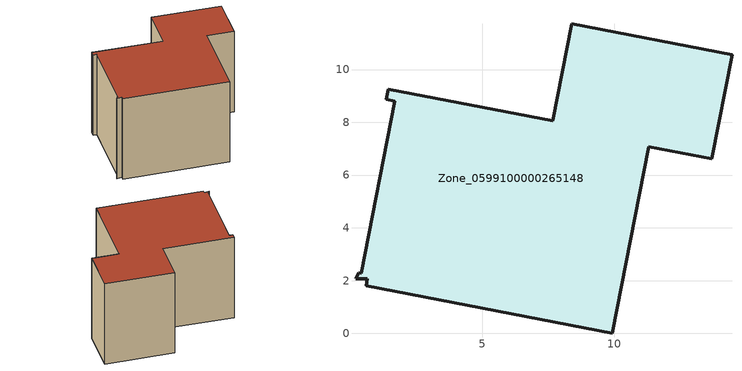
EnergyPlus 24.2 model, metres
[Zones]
Zone_0599100000265148
 floor ground (C_G): 1.68,8.8 1.35,8.87 1.43,9.26 7.66,8.05 8.38,11.74 14.46,10.56 13.7,6.62 11.3,7.07 9.93,0 0.61,1.81 0.64,2.06 0.19,2.07 0.32,2.29 0.4,2.28 z0
 wall outside (C_F): 11.3,7.07 13.7,6.62 14.46,10.56 8.38,11.74 7.66,8.05 1.43,9.26 1.35,8.87 1.68,8.8 0.4,2.28 0.32,2.29 0.19,2.07 0.64,2.06 0.61,1.81 9.93,0 11.3,7.07 z0:8.28
 roof outside (C_R): 7.66,8.05 1.43,9.26 1.35,8.87 1.68,8.8 0.4,2.28 0.32,2.29 0.19,2.07 0.64,2.06 0.61,1.81 9.93,0 11.3,7.07 13.7,6.62 14.46,10.56 8.38,11.74 z8.28
[BUILDING]
Pand.0599100000265148: North Axis=0; Terrain=City; Loads Convergence Tolerance Value=0.04; Temperature Convergence Tolerance Value=0.4; Solar Distribution=FullExterior; Maximum Number of Warmup Days=25; Minimum Number of Warmup Days=1
[Site:Location]
Rotterdam.The.Hague.AP_ZH_NLD Design_Conditions: Latitude=51.96; Longitude=4.45; Time Zone=1; Elevation=-4.5
[SITE:GROUNDTEMPERATURE:BUILDINGSURFACE]
18, 18, 18, 18, 18, 18, 18, 18, 18, 18, 18, 18
[MATERIAL] Thermal Absorptance=0.9; Solar Absorptance=0.7; Visible Absorptance=0.7
Name | Roughness | Thickness | Conductivity | Density | Specific Heat
G.D.1965 | MediumSmooth | 0.15 | 1 | 540 | 1210
F.D.1965 | Rough | 0.3 | 0.857143 | 1920 | 840
R.D.1965 | MediumRough | 0.2 | 0.08 | 1500 | 1000
[CONSTRUCTION]
C_G: G.D.1965
C_F: F.D.1965
C_R: R.D.1965
[ZONE]
Zone_0599100000265148: Type=1; Multiplier=1; Ceiling Height=Autocalculate; Volume=Autocalculate; Floor Area=autocalculate; Part of Total Floor Area=Yes
[ZONEINFILTRATION:DESIGNFLOWRATE]
Infil_Zone_0599100000265148: Zone or ZoneList or Space or SpaceList=Zone_0599100000265148; Schedule=AlwaysOn; Design Flow Rate Calculation Method=Flow/Area; Flow Rate per Floor Area=0.0042; Constant Term Coefficient=1; Temperature Term Coefficient=0; Velocity Term Coefficient=0; Velocity Squared Term Coefficient=0
[HVACTEMPLATE:ZONE:IDEALLOADSAIRSYSTEM]
Zone_0599100000265148: Maximum Heating Supply Air Temperature=50; Minimum Cooling Supply Air Temperature=13; Maximum Heating Supply Air Humidity Ratio=0.0156; Minimum Cooling Supply Air Humidity Ratio=0.0077; Heating Limit=NoLimit; Cooling Limit=NoLimit; Dehumidification Control Type=ConstantSensibleHeatRatio; Cooling Sensible Heat Ratio=0.7; Dehumidification Setpoint=60; Humidification Control Type=None; Humidification Setpoint=30; Outdoor Air Method=None; Outdoor Air Flow Rate per Person=0.00944; Outdoor Air Flow Rate per Zone Floor Area=0; Outdoor Air Flow Rate per Zone=0; Demand Controlled Ventilation Type=None; Outdoor Air Economizer Type=NoEconomizer; Heat Recovery Type=None; Sensible Heat Recovery Effectiveness=0.7; Latent Heat Recovery Effectiveness=0.65
[ZONECONTROL:THERMOSTAT]
ThermostatControl_Zone_0599100000265148: Zone or ZoneList=Zone_0599100000265148; Control Type Schedule=DualSetpointControlType; Control 1=Thermostat_Zone_0599100000265148; Temperature Difference Between Cutout And Setpoint=0
[THERMOSTATSETPOINT:DUALSETPOINT]
Thermostat_Zone_0599100000265148: Heating Setpoint Temperature Schedule=HeatingSetpoint_Zone_0599100000265148; Cooling Setpoint Temperature Schedule=CoolingSetpoint_Zone_0599100000265148
[SCHEDULE:COMPACT]
HeatingSetpoint_Zone_0599100000265148: Through: 12/31, For: AllDays, Until: 24:00, 21
CoolingSetpoint_Zone_0599100000265148: Through: 12/31, For: AllDays, Until: 24:00, 24
DualSetpointControlType: Through: 12/31, For: AllDays, Until: 24:00, 4
AlwaysOn: Through: 12/31, For: AllDays, Until: 24:00, 1
